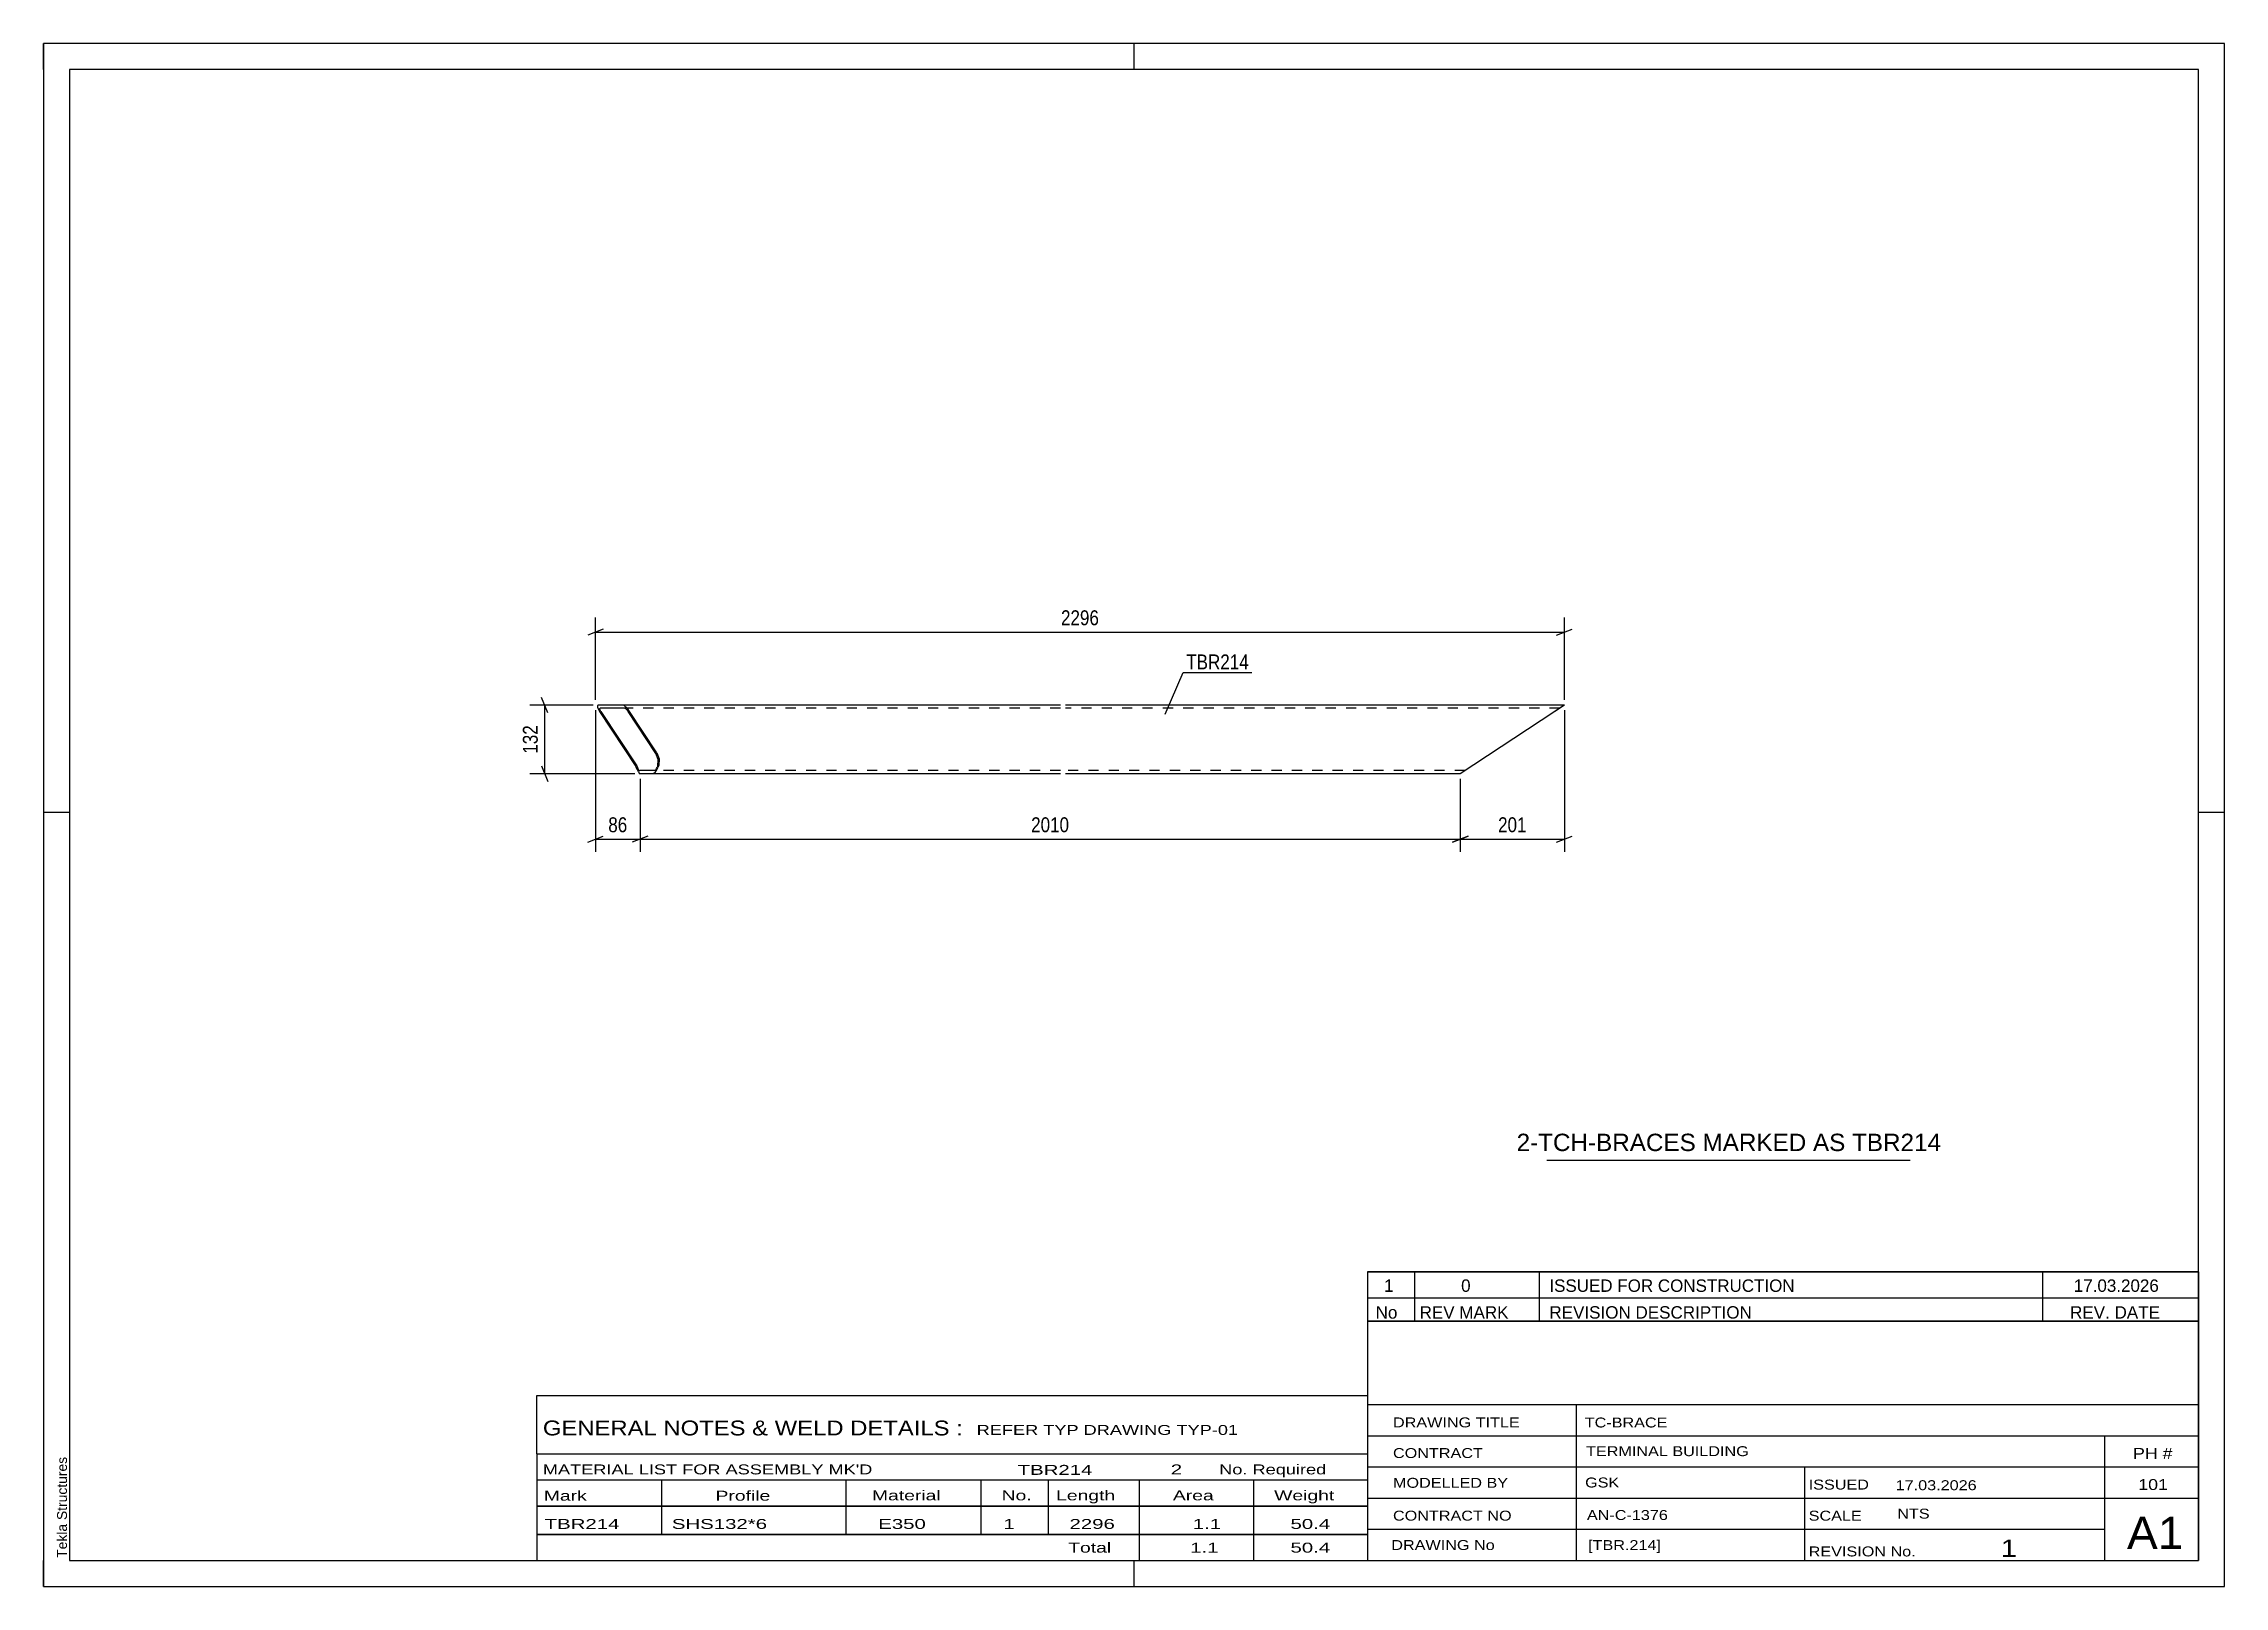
# Paper-space layout 'Layout1' of a CAD drawing. Header units: millimetres. Extents: x 0 to 420, y 0 to 297.
# The model-space entities are those that its viewports show. They can reach past a viewport. Long polylines and large blocks are cut down to what shows.
import ezdxf

# ---------------------------------------------------------------- set-up
doc = ezdxf.new("R2010")
doc.units = ezdxf.units.MM
doc.linetypes.add('DXK_LINE_DOT2', pattern=[3.9198, 1.9599, -1.9599])
doc.layers.add('Viewport layer', color=7, linetype='Continuous', plot=False)
doc.styles.add('Arial', font='ARIAL.TTF', dxfattribs={"height": 0.2})
doc.styles.add('Arial Narrow', font='ARIALN.TTF', dxfattribs={"height": 0.2})

# ---------------------------------------------------------------- blocks, each defined once
blk = doc.blocks.new('Unknown-580638300-1162')
at = {"color": 5, "linetype": 'Continuous'}
for p, q in [((420, 297), (0, 297)), ((0, 297), (0, 0)), ((0, 292), (0, 297)), ((210, 292), (210, 297)), ((420, 0), (420, 297)), ((415, 292), (5, 292)), ((5, 292), (5, 5)), ((415, 5), (415, 292)), ((5, 149), (0, 149)), ((420, 149), (415, 149)), ((0, 0), (0, 5)), ((5, 5), (415, 5)), ((210, 0), (210, 5)), ((0, 0), (420, 0))]:
    blk.add_line(p, q, dxfattribs=at)
at = {"color": 174, "linetype": 'Continuous', "style": 'Arial'}
blk.add_text('Tekla Structures', height=1.9102, rotation=90, dxfattribs=at).set_placement((4.5, 5.5))
blk = doc.blocks.new('Part-580638300-1309 - 1303')
at = {"color": 2, "linetype": 'Continuous'}
for p, q in [((106.81, 169.65), (106.67, 169.55)), ((106.67, 169.55), (106.68, 169.29)), ((106.68, 169.29), (106.82, 168.91)), ((195.83, 169.65), (106.81, 169.65)), ((106.82, 168.91), (107.08, 168.45)), ((107.08, 168.45), (114.06, 157.84)), ((107.14, 169), (107.21, 169.05)), ((107.14, 168.87), (107.14, 169)), ((107.21, 168.68), (107.14, 168.87)), ((111.91, 169.05), (107.21, 169.05)), ((107.34, 168.45), (107.21, 168.68)), ((107.34, 168.45), (114.24, 157.96)), ((111.78, 169.55), (111.52, 169.65)), ((112.12, 169.29), (111.78, 169.55)), ((111.91, 169.05), (112.04, 169)), ((112.04, 169), (112.21, 168.87)), ((112.49, 168.91), (112.12, 169.29)), ((112.21, 168.87), (112.4, 168.68)), ((112.4, 168.68), (112.57, 168.45)), ((112.83, 168.45), (112.49, 168.91)), ((117.89, 160.36), (112.57, 168.45)), ((118.07, 160.48), (112.83, 168.45)), ((292.9, 169.65), (196.83, 169.65)), ((291.07, 168.45), (272.83, 156.45)), ((292.9, 169.65), (291.07, 168.45)), ((118.35, 159.19), (117.89, 160.36)), ((118.07, 160.48), (118.53, 159.31)), ((114.06, 157.84), (114.13, 157.65)), ((114.35, 157.19), (114.13, 157.65)), ((114.24, 157.96), (114.36, 157.65)), ((114.6, 156.8), (114.35, 157.19)), ((114.36, 157.65), (114.47, 157.42)), ((114.47, 157.42), (114.6, 157.22)), ((114.6, 157.22), (114.72, 157.09)), ((114.6, 156.8), (114.64, 156.76)), ((114.64, 156.76), (114.73, 156.54)), ((114.72, 157.09), (114.83, 157.05)), ((114.73, 156.54), (114.86, 156.45)), ((117.77, 157.05), (114.83, 157.05)), ((195.83, 156.45), (114.86, 156.45)), ((117.4, 156.45), (117.54, 156.54)), ((117.54, 156.54), (117.83, 156.8)), ((117.77, 157.05), (117.84, 157.09)), ((117.83, 156.8), (118.07, 157.19)), ((117.84, 157.09), (117.94, 157.22)), ((117.94, 157.22), (118.06, 157.42)), ((118.06, 157.42), (118.17, 157.65)), ((118.07, 157.19), (118.3, 157.65)), ((118.17, 157.65), (118.3, 157.92)), ((118.3, 157.92), (118.35, 159.19)), ((118.48, 158.04), (118.3, 157.65)), ((118.53, 159.31), (118.48, 158.04)), ((272.83, 156.45), (196.83, 156.45))]:
    blk.add_line(p, q, dxfattribs=at)
at = {"color": 7, "linetype": 'DXK_LINE_DOT2'}
for p, q in [((195.83, 169.05), (111.91, 169.05)), ((291.99, 169.05), (196.83, 169.05)), ((292.76, 169.55), (291.07, 168.45)), ((195.83, 157.05), (117.77, 157.05)), ((273.74, 157.05), (196.83, 157.05)), ((273.74, 157.05), (273.81, 157.09))]:
    blk.add_line(p, q, dxfattribs=at)
blk = doc.blocks.new('StraightDimension-580638300-1634 - 1303')
at = {"color": 7, "linetype": 'Continuous'}
for p, q in [((106.29, 170.65), (106.29, 186.54)), ((292.9, 170.65), (292.9, 186.54)), ((107.79, 184.29), (104.79, 183.09)), ((106.29, 183.69), (292.9, 183.69)), ((291.4, 183.09), (294.4, 184.29))]:
    blk.add_line(p, q, dxfattribs=at)
at = {"color": 0}
blk.add_wipeout([(203.85, 184.44), (203.85, 188.64), (195.34, 188.64), (195.34, 184.44)], dxfattribs=at)
at = {"color": 3, "style": 'Arial Narrow'}
blk.add_text('2296', height=2.863, dxfattribs=at).set_placement((195.94, 185.04))
blk = doc.blocks.new('StraightDimension-580638300-1759 - 1303')
at = {"color": 7, "linetype": 'Continuous'}
for p, q in [((105.81, 169.65), (93.66, 169.65)), ((97.11, 168.15), (95.91, 171.15)), ((96.51, 156.45), (96.51, 169.65)), ((113.86, 156.45), (93.66, 156.45)), ((95.91, 157.95), (97.11, 154.95))]:
    blk.add_line(p, q, dxfattribs=at)
at = {"color": 0}
blk.add_wipeout([(95.76, 166.39), (91.56, 166.39), (91.56, 159.7), (95.76, 159.7)], dxfattribs=at)
at = {"color": 3, "style": 'Arial Narrow'}
blk.add_text('132', height=2.863, rotation=90.0002, dxfattribs=at).set_placement((95.16, 160.3))
blk = doc.blocks.new('StraightDimension-580638300-2305 - 1303')
at = {"color": 7, "linetype": 'Continuous'}
for p, q in [((292.9, 168.65), (292.9, 141.44)), ((272.83, 155.45), (272.83, 141.44)), ((274.33, 144.44), (271.33, 143.24)), ((272.83, 143.84), (292.9, 143.84)), ((291.4, 143.24), (294.4, 144.44))]:
    blk.add_line(p, q, dxfattribs=at)
at = {"color": 0}
blk.add_wipeout([(286.21, 144.59), (286.21, 148.79), (279.52, 148.79), (279.52, 144.59)], dxfattribs=at)
at = {"color": 3, "style": 'Arial Narrow'}
blk.add_text('201', height=2.863, dxfattribs=at).set_placement((280.12, 145.19))
blk = doc.blocks.new('StraightDimension-580638300-2306 - 1303')
at = {"color": 7, "linetype": 'Continuous'}
for p, q in [((114.86, 155.45), (114.86, 141.44)), ((272.83, 155.45), (272.83, 141.44)), ((116.36, 144.44), (113.36, 143.24)), ((114.86, 143.84), (272.83, 143.84)), ((271.33, 143.24), (274.33, 144.44))]:
    blk.add_line(p, q, dxfattribs=at)
at = {"color": 0}
blk.add_wipeout([(198.1, 144.59), (198.1, 148.79), (189.59, 148.79), (189.59, 144.59)], dxfattribs=at)
at = {"color": 3, "style": 'Arial Narrow'}
blk.add_text('2010', height=2.863, dxfattribs=at).set_placement((190.19, 145.19))
blk = doc.blocks.new('StraightDimension-580638300-2307 - 1303')
at = {"color": 7, "linetype": 'Continuous'}
for p, q in [((106.29, 168.65), (106.29, 141.44)), ((114.86, 155.45), (114.86, 141.44)), ((104.79, 143.24), (107.79, 144.44)), ((106.29, 143.84), (114.86, 143.84)), ((116.36, 144.44), (113.36, 143.24))]:
    blk.add_line(p, q, dxfattribs=at)
at = {"color": 0}
blk.add_wipeout([(113, 144.59), (113, 148.79), (108.15, 148.79), (108.15, 144.59)], dxfattribs=at)
at = {"color": 3, "style": 'Arial Narrow'}
blk.add_text('86', height=2.863, dxfattribs=at).set_placement((108.75, 145.19))
blk = doc.blocks.new('Unknown-580638300-2375')
at = {"color": 7, "linetype": 'Continuous'}
for p, q in [((255, 51.05), (255, 5)), ((255, 51.05), (415, 51.05)), ((415, 51), (415, 5)), ((255, 35), (415, 35)), ((295.14, 35), (295.14, 5)), ((255, 29), (415, 29)), ((397, 5.05), (397, 29.05)), ((255, 23), (415, 23)), ((339.14, 23), (339.14, 5)), ((255, 17), (415, 17)), ((255, 11), (397, 11)), ((255, 5), (415, 5))]:
    blk.add_line(p, q, dxfattribs=at)
at = {"color": 7, "style": 'Arial Narrow'}
for s, height, width, p in [('DRAWING TITLE', 1.9089, 1.425378, (259.88, 30.61)), ('TC-BRACE', 1.909, 1.425378, (296.81, 30.59)), ('CONTRACT', 1.909, 1.425378, (259.88, 24.71)), ('TERMINAL BUILDING', 1.9089, 1.425378, (297.06, 25.07)), ('MODELLED BY', 1.9089, 1.425378, (259.88, 18.98)), ('GSK', 1.909, 1.425378, (296.88, 19.04)), ('ISSUED', 1.909, 1.425378, (339.94, 18.64)), ('17.03.2026', 1.909, 1.425378, (356.69, 18.52)), ('CONTRACT NO', 1.9089, 1.425378, (259.88, 12.66)), ('AN-C-1376', 1.909, 1.425378, (297.23, 12.78)), ('SCALE', 1.909, 1.425378, (339.94, 12.65)), ('A1', 6.204, 1.25, (401.24, 7.2)), ('DRAWING No', 1.909, 1.425378, (259.56, 7)), ('[TBR.214]', 1.909, 1.425378, (297.46, 6.99)), ('1', 3.34, 1.5, (376.91, 5.68)), ('REVISION No.', 1.9089, 1.425378, (339.94, 5.77))]:
    blk.add_text(s, height=height, dxfattribs=dict(at, width=width)).set_placement(p)
at = {"color": 7, "linetype": 'Continuous', "style": 'Arial Narrow'}
for s, height, width, p in [('PH #', 2.1, 1.42538, (402.4, 24.55)), ('101', 2.1, 1.42538, (403.41, 18.55)), ('NTS', 1.909, 1.425378, (357, 13.05))]:
    blk.add_text(s, height=height, dxfattribs=dict(at, width=width)).set_placement(p)
blk = doc.blocks.new('Unknown-580638300-2376')
at = {"color": 7, "linetype": 'Continuous'}
for p, q in [((255, 60.55), (415, 60.55)), ((415, 60.55), (255, 60.55)), ((255, 60.55), (255, 55.55)), ((264, 60.55), (264, 55.55)), ((288, 60.55), (288, 55.55)), ((385, 60.55), (385, 55.55)), ((415, 60.55), (415, 55.55)), ((255, 55.55), (415, 55.55)), ((255, 55.55), (255, 51.05)), ((255, 55.55), (415, 55.55)), ((264, 55.55), (264, 51.05)), ((288, 55.55), (288, 51.05)), ((385, 55.55), (385, 51.05)), ((415, 55.55), (415, 51.05)), ((415, 51.05), (255, 51.05))]:
    blk.add_line(p, q, dxfattribs=at)
at = {"color": 7, "linetype": 'Continuous', "style": 'Arial Narrow'}
for s, height, width, p in [('1', 2.39, 1.196471, (258.16, 56.7)), ('0', 2.39, 1.196471, (273, 56.7)), ('ISSUED FOR CONSTRUCTION', 2.3861, 1.196471, (290, 56.7)), ('17.03.2026', 2.386, 1.196471, (391, 56.7)), ('No', 2.386, 1.2, (256.54, 51.55)), ('REV MARK', 2.386, 1.2, (265, 51.55)), ('REVISION DESCRIPTION', 2.3861, 1.2, (290, 51.55)), ('REV. DATE', 2.386, 1.2, (390.28, 51.55))]:
    blk.add_text(s, height=height, dxfattribs=dict(at, width=width)).set_placement(p)
blk = doc.blocks.new('Unknown-580638300-2377')
at = {"color": 7, "linetype": 'Continuous'}
for p, q in [((95, 36.75), (255, 36.75)), ((95, 25.5), (95, 36.75)), ((255, 36.75), (255, 25.5)), ((95, 25.5), (255, 25.5)), ((95, 25.5), (95, 20.5)), ((255, 25.5), (255, 20.5)), ((95, 20.5), (255, 20.5)), ((95, 20.5), (95, 15.5)), ((119, 20.5), (119, 15.5)), ((154.5, 20.5), (154.5, 15.5)), ((180.5, 20.5), (180.5, 15.5)), ((193.5, 20.5), (193.5, 15.5)), ((211, 20.5), (211, 15.5)), ((233, 20.5), (233, 15.5)), ((255, 20.5), (255, 15.5)), ((95, 15.5), (255, 15.5)), ((95, 15.45), (95, 10.05)), ((95, 15.45), (255, 15.45)), ((119, 15.5), (119, 10)), ((154.5, 15.5), (154.5, 10)), ((180.5, 15.5), (180.5, 10)), ((193.5, 15.5), (193.5, 10)), ((211, 15.5), (211, 10)), ((233, 15.5), (233, 10)), ((255, 15.45), (255, 10.05)), ((95, 10.05), (255, 10.05)), ((95, 10), (255, 10)), ((95, 10), (95, 5)), ((211, 10), (211, 5)), ((233, 10), (233, 5)), ((255, 10), (255, 5)), ((95, 5), (255, 5))]:
    blk.add_line(p, q, dxfattribs=at)
at = {"color": 7, "style": 'Arial Narrow'}
for s, height, width, p in [('GENERAL NOTES & WELD DETAILS :', 2.8633, 1.4, (96.15, 29.06)), ('REFER TYP DRAWING TYP-01', 1.9089, 1.6, (179.7, 29.16)), ("MATERIAL LIST FOR ASSEMBLY MK'D", 1.9089, 1.6, (96.15, 21.56)), ('TBR214', 1.909, 1.794707, (187.59, 21.47)), ('2', 1.91, 1.794707, (217.08, 21.56)), ('No. Required', 1.9089, 1.6, (226.41, 21.56)), ('Mark', 1.909, 1.7, (96.34, 16.5)), ('Profile', 1.909, 1.7, (129.41, 16.5)), ('Material', 1.909, 1.7, (159.54, 16.56)), ('No.', 1.909, 1.7, (184.5, 16.56)), ('Length', 1.909, 1.7, (195, 16.56)), ('Area', 1.909, 1.7, (217.5, 16.56)), ('Weight', 1.909, 1.7, (237, 16.56))]:
    blk.add_text(s, height=height, dxfattribs=dict(at, width=width)).set_placement(p)
at = {"color": 7, "linetype": 'Continuous', "style": 'Arial Narrow'}
for s, height, width, p in [('TBR214', 1.909, 1.794707, (96.5, 11.06)), ('SHS132*6', 1.909, 1.794707, (121, 11.06)), ('E350', 1.909, 1.794707, (160.74, 11.06)), ('1', 1.91, 1.794707, (184.86, 11.06)), ('2296', 1.909, 1.794707, (197.58, 11.06)), ('1.1', 1.909, 1.794707, (221.32, 11.06)), ('50.4', 1.909, 1.794707, (240.14, 11.06)), ('Total', 1.909, 1.7, (197.33, 6.5)), ('1.1', 1.909, 1.794707, (220.83, 6.5)), ('50.4', 1.909, 1.794707, (240.14, 6.5))]:
    blk.add_text(s, height=height, dxfattribs=dict(at, width=width)).set_placement(p)
blk = doc.blocks.new('Unknown-580638300-2378')
at = {"color": 7, "linetype": 'Continuous'}
blk.add_line((289.5, 82.05), (359.5, 82.05), dxfattribs=at)
at = {"color": 7, "style": 'Arial'}
blk.add_text('2-TCH-BRACES MARKED AS TBR214', height=3.3428, dxfattribs=at).set_placement((283.69, 83.8))
blk = doc.blocks.new('Mark-580638300-1305 - 1303')
at = {"color": 0}
blk.add_wipeout([(232.12, 176.54), (232.12, 179.54), (220.06, 179.54), (220.06, 176.54)], dxfattribs=at)
blk.add_wipeout([(232.12, 176.54), (232.12, 179.54), (220.06, 179.54), (220.06, 176.54)], dxfattribs=at)
at = {"color": 30, "linetype": 'Continuous'}
for p, q in [((216.03, 167.9), (219.46, 175.94)), ((219.46, 175.94), (232.72, 175.94))]:
    blk.add_line(p, q, dxfattribs=at)
at = {"color": 3, "style": 'Arial Narrow'}
blk.add_text('TBR214', height=2.863, dxfattribs=at).set_placement((220.06, 176.54))

msp = doc.modelspace()

# ---------------------------------------------------------------- block references
for name in ['Unknown-580638300-1162', 'Part-580638300-1309 - 1303', 'Unknown-580638300-2378', 'Unknown-580638300-2376', 'Unknown-580638300-2375', 'Unknown-580638300-2377']:
    msp.add_blockref(name, (0, 0))

# ---------------------------------------------------------------- next in the draw order: block references
msp.add_blockref('StraightDimension-580638300-1634 - 1303', (0, 0))

# ---------------------------------------------------------------- next in the draw order: block references
for name in ['Mark-580638300-1305 - 1303', 'StraightDimension-580638300-1759 - 1303', 'StraightDimension-580638300-2305 - 1303']:
    msp.add_blockref(name, (0, 0))

# ---------------------------------------------------------------- next in the draw order: block references
msp.add_blockref('StraightDimension-580638300-2306 - 1303', (0, 0))

# ---------------------------------------------------------------- next in the draw order: block references
msp.add_blockref('StraightDimension-580638300-2307 - 1303', (0, 0))

psp = doc.layouts.get("Layout1")

# ---------------------------------------------------------------- viewports
at = {"layer": 'Viewport layer', "view_target_point": (210, 148.5)}
psp.add_viewport(center=(210, 148.5), size=(420, 297), view_center_point=(0, 0), view_height=297, dxfattribs=at)

doc.saveas('drawing.dxf')
